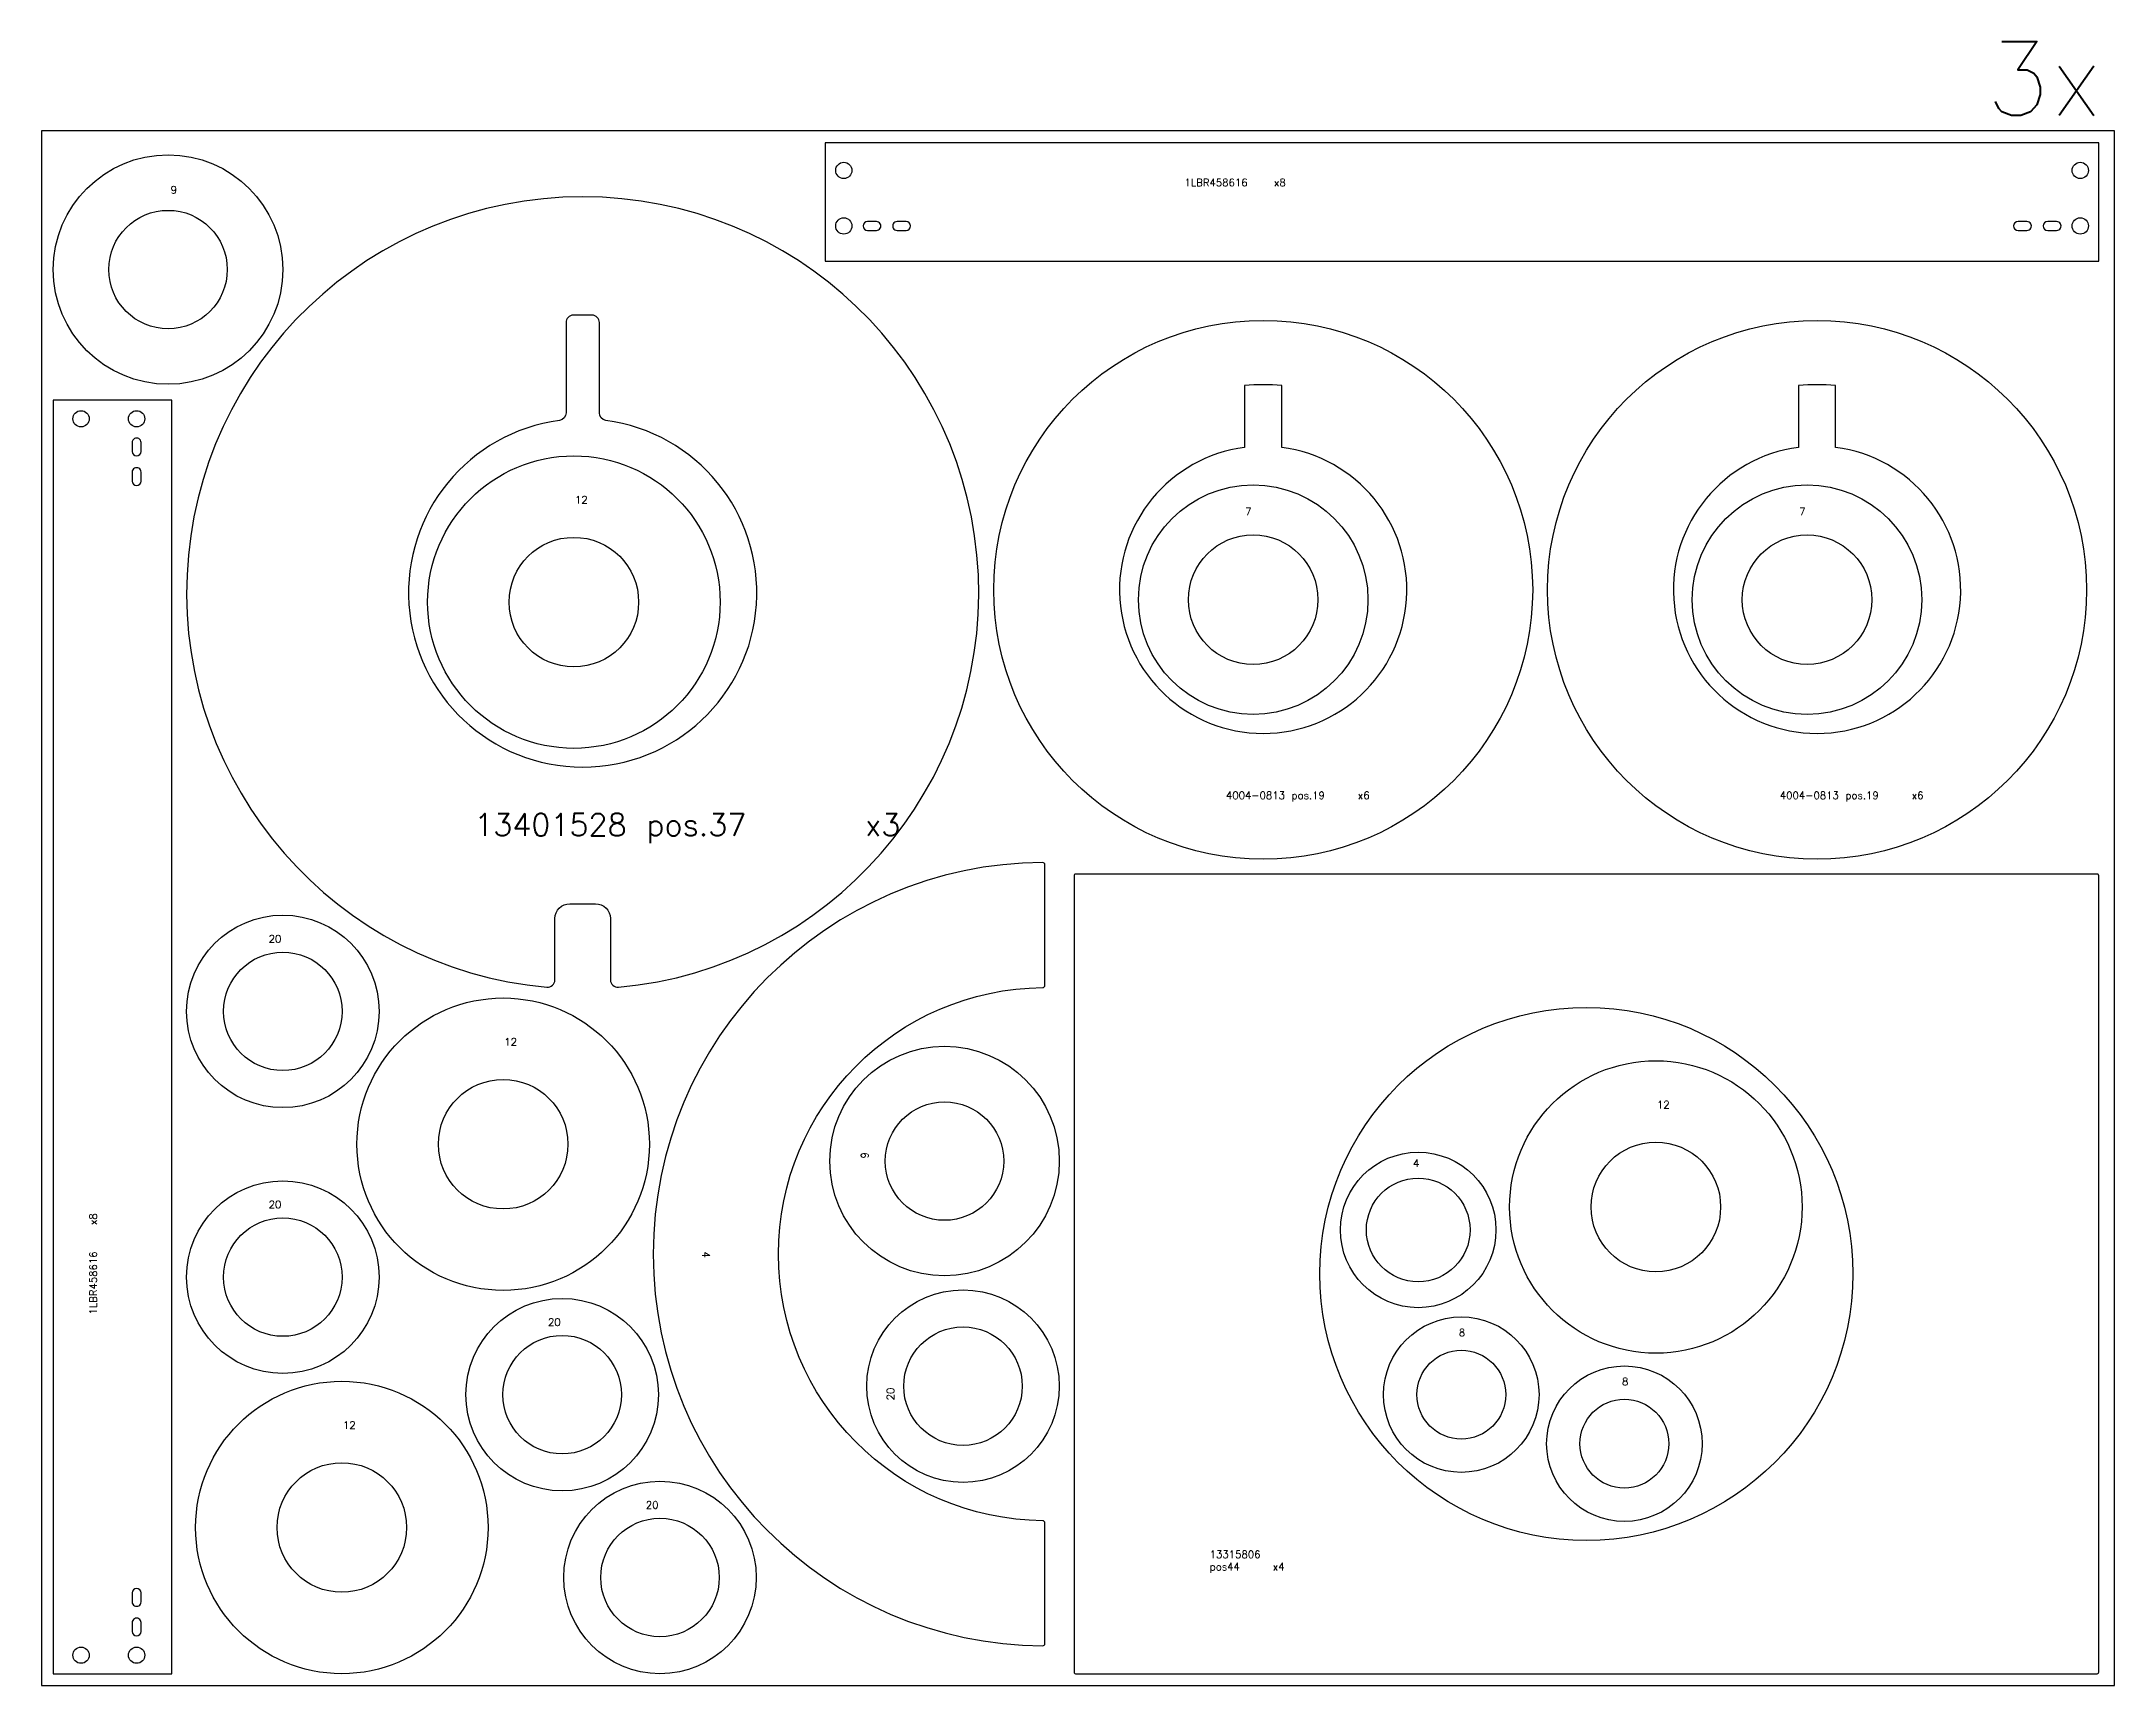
# Model space of a CAD drawing. Header units: millimetres. Extents: x 0 to 5891, y 0 to 2221.
# Drawn here: x 0 to 2800, y 0 to 2221 of the extents above; entities that cross this region are included whole.
import ezdxf

# ---------------------------------------------------------------- set-up
doc = ezdxf.new("R2010")
doc.units = ezdxf.units.MM
for name, color, linetype in [('--NestedParts--', 7, 'Continuous'), ('sheet', 24, 'Continuous'), ('Texto', 7, 'Continuous')]:
    doc.layers.add(name, color=color, linetype=linetype)
doc.styles.get("Standard").update_dxf_attribs({"font": 'txt.shx'})

msp = doc.modelspace()

# ---------------------------------------------------------------- linework, layer by layer
at = {"layer": '--NestedParts--', "color": 7}
for points in [[(2778.7, 2084), (1058.7, 2084), (1058.7, 1924), (2778.7, 1924)], [(16, 1736), (16, 16), (176, 16), (176, 1736)]]:
    msp.add_lwpolyline(points, close=True, dxfattribs=at)
for points in [[(779.4, 943.2, 22.059932), (682.6, 943.2, 0.441006), (693.5, 953.2), (693.5, 1036, -0.414214), (713.5, 1056), (748.5, 1056, -0.414214), (768.5, 1036), (768.5, 953.2, 0.441006)], [(1127.7, 1965.5, 1.000002), (1127.7, 1977.5), (1115.7, 1977.5, 0.999998), (1115.7, 1965.5)], [(1167.7, 1965.5, 0.999997), (1167.7, 1977.5), (1155.7, 1977.5, 1.000003), (1155.7, 1965.5)], [(2681.7, 1965.5, 1.000002), (2681.7, 1977.5), (2669.7, 1977.5, 0.999998), (2669.7, 1965.5)], [(2721.7, 1965.5, 1.000002), (2721.7, 1977.5), (2709.7, 1977.5, 0.999998), (2709.7, 1965.5)], [(762.2, 1708.9, -0.375761), (753.5, 1718.9), (753.5, 1841, 0.414214), (743.5, 1851), (718.5, 1851, 0.414214), (708.5, 1841), (708.5, 1718.9, -0.375761), (699.8, 1708.9, 15.010302)], [(1625.1, 1672.4, 15.455297), (1675.1, 1672.4), (1675.1, 1755.9, 0.045219), (1625.1, 1755.9)], [(2373.2, 1672.4, 15.455297), (2423.2, 1672.4), (2423.2, 1755.9, 0.045219), (2373.2, 1755.9)], [(134.5, 1679, 1.000002), (122.5, 1679), (122.5, 1667, 0.999998), (134.5, 1667)], [(134.5, 1639, 1.000002), (122.5, 1639), (122.5, 1627, 0.999998), (134.5, 1627)], [(1355.3, 945.7), (1355.3, 1108.7, 0.415885), (1352.3, 1111.7, 0.994313), (1352.3, 53.7, 0.415885), (1355.3, 56.7), (1355.3, 219.7, 0.411795), (1352.4, 222.7, -0.991769), (1352.4, 942.7, 0.411795)], [(2776.7, 16, 0.414214), (2778.7, 18), (2778.7, 1094, 0.414214), (2776.7, 1096), (1396.7, 1096, 0.414214), (1394.7, 1094), (1394.7, 18, 0.414214), (1396.7, 16)], [(134.5, 125, 0.999997), (122.5, 125), (122.5, 113, 1.000003), (134.5, 113)], [(134.5, 85, 1.000002), (122.5, 85), (122.5, 73, 0.999998), (134.5, 73)]]:
    msp.add_lwpolyline(points, format="xyb", close=True, dxfattribs=at)
for centre, radius in [((171, 1912.6), 155), ((1083.7, 2046.5), 11), ((2753.7, 2046.5), 11), ((171, 1912.6), 80), ((1083.7, 1971.5), 11), ((2753.7, 1971.5), 11), ((1650.1, 1480), 364), ((2398.2, 1480), 364), ((53.5, 1711), 11), ((128.5, 1711), 11), ((719.1, 1463.4), 197.5), ((1636.6, 1466.7), 155), ((2384.7, 1466.7), 155), ((719.1, 1463.4), 87.5), ((1636.6, 1466.7), 87.5), ((2384.7, 1466.7), 87.5), ((326, 910.6), 130), ((326, 910.6), 80), ((623.6, 731.2), 197.5), ((2086.7, 556), 360), ((1219.7, 708.4), 155), ((2180.5, 646.4), 197.5), ((623.6, 731.2), 87.5), ((1219.7, 708.4), 80), ((2180.5, 646.4), 87.5), ((1859.5, 615.4), 105), ((326, 551.7), 130), ((1859.5, 615.4), 70), ((326, 551.7), 80), ((1244.7, 404.4), 130), ((703.3, 392.9), 130), ((1244.7, 404.4), 80), ((1917.7, 392.9), 105), ((703.3, 392.9), 80), ((1917.7, 392.9), 60), ((2138, 326.7), 105), ((405.7, 213.5), 197.5), ((2138, 326.7), 60), ((405.7, 213.5), 87.5), ((835.4, 146), 130), ((835.4, 146), 80), ((53.5, 41), 11), ((128.5, 41), 11)]:
    msp.add_circle(centre, radius, dxfattribs=at)
at = {"layer": 'sheet', "color": 7}
msp.add_lwpolyline([(0, 0), (2800, 0), (2800, 2100), (0, 2100)], close=True, dxfattribs=at)

# ---------------------------------------------------------------- texts
at = {"insert": (2626.5, 2220.7), "char_height": 100, "attachment_point": 1}
msp.add_mtext_dynamic_manual_height_columns('3x', width=1494.455, gutter_width=1, heights=[0], dxfattribs=at)
at = {"layer": 'Texto', "color": 3, "attachment_point": 1}
for s, insert, char_height, width in [('9', (174.5, 2025.3), 10, 18.308), ('1LBR458616    x8', (1543.8, 2035.1), 10, 238.412), ('12', (720.6, 1606.5), 10, 18.308), ('7', (1625.8, 1590.7), 10, 18.308), ('7', (2374, 1590.7), 10, 18.308), ('4004-0813 pos.19     x6', (1599.8, 1207.4), 10, 439.27), ('4004-0813 pos.19     x6', (2347.9, 1207.4), 10, 439.27), ('13401528 pos.37      x3', (584.6, 1177.7), 30, 548.496), ('20', (306.9, 1013.5), 10, 18.308), ('12', (625.1, 874.3), 10, 18.308), ('12', (2182, 789.6), 10, 18.308), ('4', (1852.5, 710.5), 10, 18.308), ('20', (306.9, 654.7), 10, 18.308), ('20', (684.2, 495.8), 10, 18.308), ('8', (1914.4, 481.8), 10, 18.308), ('8', (2134.7, 415.6), 10, 18.308), ('12', (407.2, 356.6), 10, 18.308), ('20', (816.3, 248.9), 10, 18.308), ('13315806\\Ppos44     x4', (1577.9, 182.2), 10, 336.947)]:
    msp.add_mtext(s, dxfattribs=dict(at, insert=insert, char_height=char_height, width=width))
at = {"layer": 'Texto', "color": 3, "char_height": 10, "attachment_point": 1}
for s, insert, width, rotation in [('9', (1106.9, 711.9), 18.308, 90), ('1LBR458616    x8', (64.9, 501.1), 238.412, 90), ('4', (902.6, 586.4), 18.308, 270), ('20', (1141.8, 385.2), 18.308, 90)]:
    msp.add_mtext(s, dxfattribs=dict(at, insert=insert, width=width, rotation=rotation))

doc.saveas('drawing.dxf')
